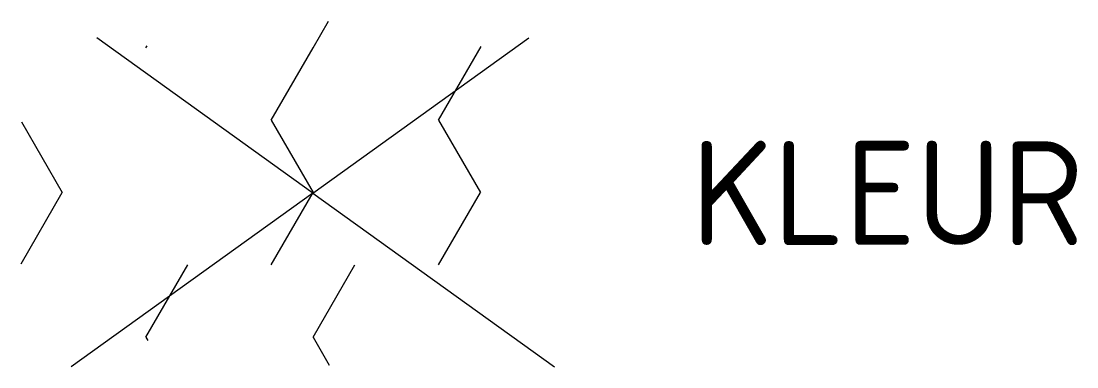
# Model space of a CAD drawing. Extents: x -5 to 13.2, y -3 to 3.
import ezdxf
from ezdxf.enums import TextEntityAlignment as Align

# ---------------------------------------------------------------- set-up
doc = ezdxf.new("R2010")
doc.units = 0
doc.styles.add('NLCS-ISO', font='NLCS-ISO.ttf')

msp = doc.modelspace()

# ---------------------------------------------------------------- linework, layer by layer
for p, q in [((0.004, 2.509), (0.271, 2.971)), ((0, 0), (-3.728, 2.684)), ((0, 0), (3.728, 2.684)), ((-2.883, 2.509), (-2.862, 2.545)), ((-0.718, 1.259), (0.004, 2.509)), ((2.169, 1.259), (2.904, 2.531)), ((-5.031, 1.23), (-4.326, 0.009)), ((-0.718, 1.259), (0.004, 0.009)), ((2.169, 1.259), (2.891, 0.009)), ((-5.037, -1.222), (-4.326, 0.009)), ((0, 0), (-4.172, -3.003)), ((-0.718, -1.241), (0.004, 0.009)), ((2.169, -1.241), (2.891, 0.009)), ((0, 0), (4.172, -3.003)), ((-2.883, -2.491), (-2.161, -1.241)), ((0.004, -2.491), (0.726, -1.241)), ((-2.883, -2.491), (-2.849, -2.549)), ((0.004, -2.491), (0.281, -2.971))]:
    msp.add_line(p, q)

# ---------------------------------------------------------------- texts
at = {"style": 'NLCS-ISO'}
msp.add_attdef('KLEUR', text='', height=1.8, dxfattribs=at).set_placement((6.525, 0), align=Align.MIDDLE_LEFT)

doc.saveas('drawing.dxf')
